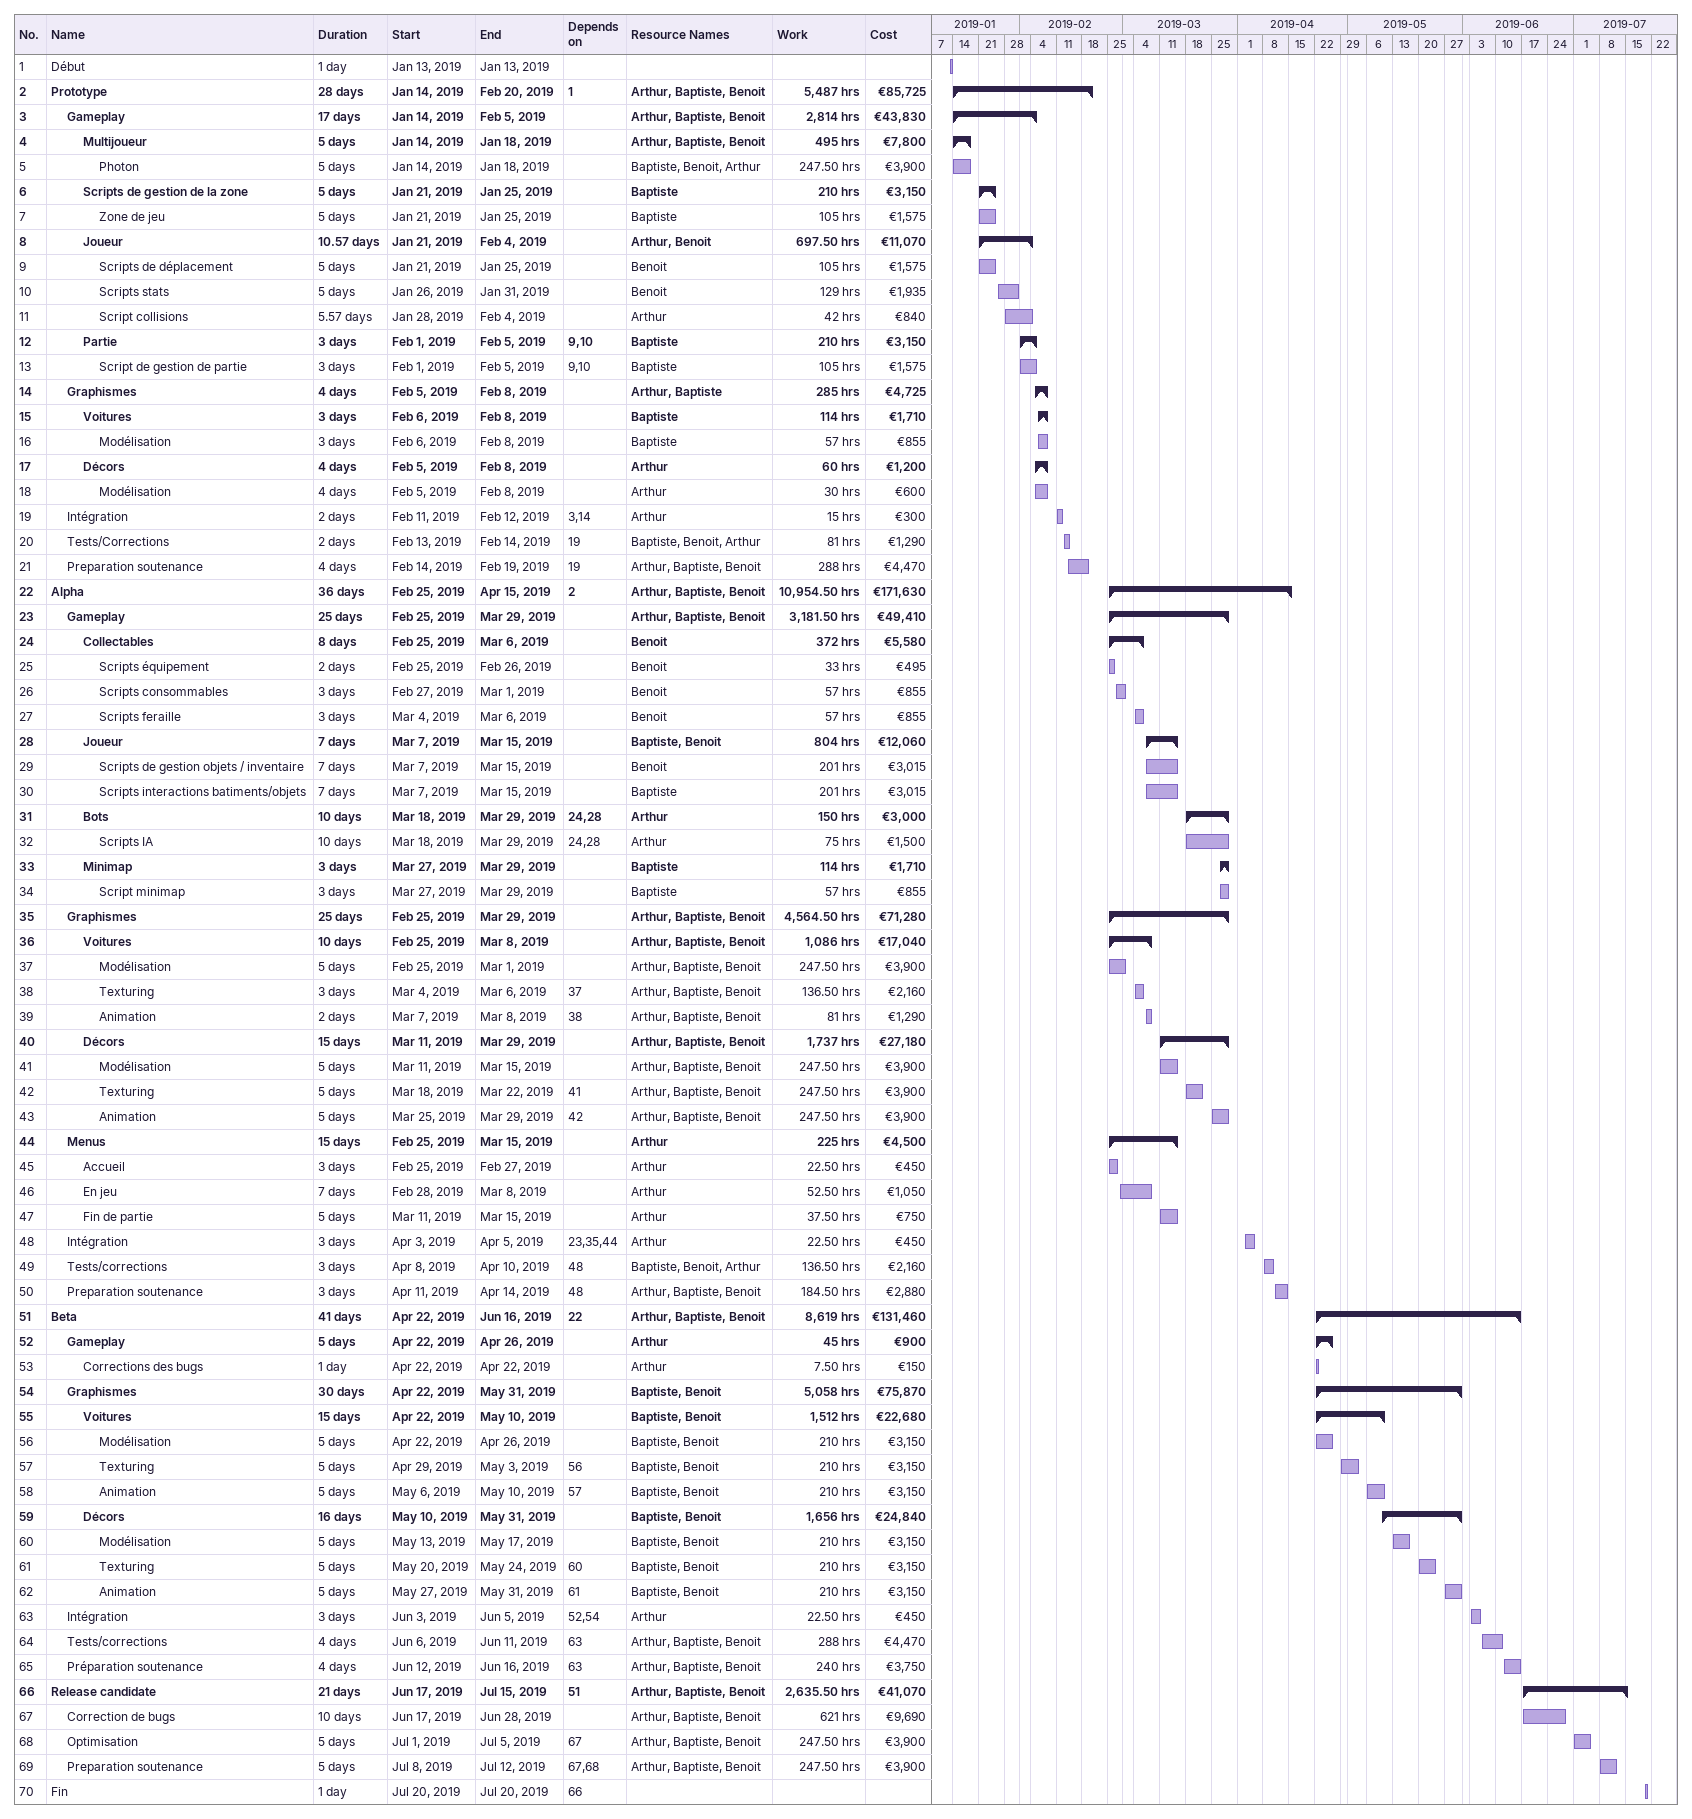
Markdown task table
| ID | Level | Task | Duration | Start | Finish | Predecessors | Resources | Work (h) | Cost (€) |
|---|---|---|---|---|---|---|---|---|---|
| 1 | 1 | Début | 1d | 2019-01-13 | 2019-01-13 |  |  |  |  |
| 2 | 1 | **Prototype** | 28d | 2019-01-14 | 2019-02-20 | 1 | Arthur, Baptiste, Benoit | 5487 | 85725 |
| 3 | 2 | **Gameplay** | 17d | 2019-01-14 | 2019-02-05 |  | Arthur, Baptiste, Benoit | 2814 | 43830 |
| 4 | 3 | **Multijoueur** | 5d | 2019-01-14 | 2019-01-18 |  | Arthur, Baptiste, Benoit | 495 | 7800 |
| 5 | 4 | Photon | 5d | 2019-01-14 | 2019-01-18 |  | Baptiste, Benoit, Arthur | 247.50 | 3900 |
| 6 | 3 | **Scripts de gestion de la zone** | 5d | 2019-01-21 | 2019-01-25 |  | Baptiste | 210 | 3150 |
| 7 | 4 | Zone de jeu | 5d | 2019-01-21 | 2019-01-25 |  | Baptiste | 105 | 1575 |
| 8 | 3 | **Joueur** | 10.57d | 2019-01-21 | 2019-02-04 |  | Arthur, Benoit | 697.50 | 11070 |
| 9 | 4 | Scripts de déplacement | 5d | 2019-01-21 | 2019-01-25 |  | Benoit | 105 | 1575 |
| 10 | 4 | Scripts stats | 5d | 2019-01-26 | 2019-01-31 |  | Benoit | 129 | 1935 |
| 11 | 4 | Script collisions | 5.57d | 2019-01-28 | 2019-02-04 |  | Arthur | 42 | 840 |
| 12 | 3 | **Partie** | 3d | 2019-02-01 | 2019-02-05 | 9, 10 | Baptiste | 210 | 3150 |
| 13 | 4 | Script de gestion de partie | 3d | 2019-02-01 | 2019-02-05 | 9, 10 | Baptiste | 105 | 1575 |
| 14 | 2 | **Graphismes** | 4d | 2019-02-05 | 2019-02-08 |  | Arthur, Baptiste | 285 | 4725 |
| 15 | 3 | **Voitures** | 3d | 2019-02-06 | 2019-02-08 |  | Baptiste | 114 | 1710 |
| 16 | 4 | Modélisation | 3d | 2019-02-06 | 2019-02-08 |  | Baptiste | 57 | 855 |
| 17 | 3 | **Décors** | 4d | 2019-02-05 | 2019-02-08 |  | Arthur | 60 | 1200 |
| 18 | 4 | Modélisation | 4d | 2019-02-05 | 2019-02-08 |  | Arthur | 30 | 600 |
| 19 | 2 | Intégration | 2d | 2019-02-11 | 2019-02-12 | 3, 14 | Arthur | 15 | 300 |
| 20 | 2 | Tests/Corrections | 2d | 2019-02-13 | 2019-02-14 | 19 | Baptiste, Benoit, Arthur | 81 | 1290 |
| 21 | 2 | Preparation soutenance | 4d | 2019-02-14 | 2019-02-19 | 19 | Arthur, Baptiste, Benoit | 288 | 4470 |
| 22 | 1 | **Alpha** | 36d | 2019-02-25 | 2019-04-15 | 2 | Arthur, Baptiste, Benoit | 10954.50 | 171630 |
| 23 | 2 | **Gameplay** | 25d | 2019-02-25 | 2019-03-29 |  | Arthur, Baptiste, Benoit | 3181.50 | 49410 |
| 24 | 3 | **Collectables** | 8d | 2019-02-25 | 2019-03-06 |  | Benoit | 372 | 5580 |
| 25 | 4 | Scripts équipement | 2d | 2019-02-25 | 2019-02-26 |  | Benoit | 33 | 495 |
| 26 | 4 | Scripts consommables | 3d | 2019-02-27 | 2019-03-01 |  | Benoit | 57 | 855 |
| 27 | 4 | Scripts feraille | 3d | 2019-03-04 | 2019-03-06 |  | Benoit | 57 | 855 |
| 28 | 3 | **Joueur** | 7d | 2019-03-07 | 2019-03-15 |  | Baptiste, Benoit | 804 | 12060 |
| 29 | 4 | Scripts de gestion objets / inventaire | 7d | 2019-03-07 | 2019-03-15 |  | Benoit | 201 | 3015 |
| 30 | 4 | Scripts interactions batiments/objets | 7d | 2019-03-07 | 2019-03-15 |  | Baptiste | 201 | 3015 |
| 31 | 3 | **Bots** | 10d | 2019-03-18 | 2019-03-29 | 24, 28 | Arthur | 150 | 3000 |
| 32 | 4 | Scripts IA | 10d | 2019-03-18 | 2019-03-29 | 24, 28 | Arthur | 75 | 1500 |
| 33 | 3 | **Minimap** | 3d | 2019-03-27 | 2019-03-29 |  | Baptiste | 114 | 1710 |
| 34 | 4 | Script minimap | 3d | 2019-03-27 | 2019-03-29 |  | Baptiste | 57 | 855 |
| 35 | 2 | **Graphismes** | 25d | 2019-02-25 | 2019-03-29 |  | Arthur, Baptiste, Benoit | 4564.50 | 71280 |
| 36 | 3 | **Voitures** | 10d | 2019-02-25 | 2019-03-08 |  | Arthur, Baptiste, Benoit | 1086 | 17040 |
| 37 | 4 | Modélisation | 5d | 2019-02-25 | 2019-03-01 |  | Arthur, Baptiste, Benoit | 247.50 | 3900 |
| 38 | 4 | Texturing | 3d | 2019-03-04 | 2019-03-06 | 37 | Arthur, Baptiste, Benoit | 136.50 | 2160 |
| 39 | 4 | Animation | 2d | 2019-03-07 | 2019-03-08 | 38 | Arthur, Baptiste, Benoit | 81 | 1290 |
| 40 | 3 | **Décors** | 15d | 2019-03-11 | 2019-03-29 |  | Arthur, Baptiste, Benoit | 1737 | 27180 |
| 41 | 4 | Modélisation | 5d | 2019-03-11 | 2019-03-15 |  | Arthur, Baptiste, Benoit | 247.50 | 3900 |
| 42 | 4 | Texturing | 5d | 2019-03-18 | 2019-03-22 | 41 | Arthur, Baptiste, Benoit | 247.50 | 3900 |
| 43 | 4 | Animation | 5d | 2019-03-25 | 2019-03-29 | 42 | Arthur, Baptiste, Benoit | 247.50 | 3900 |
| 44 | 2 | **Menus** | 15d | 2019-02-25 | 2019-03-15 |  | Arthur | 225 | 4500 |
| 45 | 3 | Accueil | 3d | 2019-02-25 | 2019-02-27 |  | Arthur | 22.50 | 450 |
| 46 | 3 | En jeu | 7d | 2019-02-28 | 2019-03-08 |  | Arthur | 52.50 | 1050 |
| 47 | 3 | Fin de partie | 5d | 2019-03-11 | 2019-03-15 |  | Arthur | 37.50 | 750 |
| 48 | 2 | Intégration | 3d | 2019-04-03 | 2019-04-05 | 23, 35, 44 | Arthur | 22.50 | 450 |
| 49 | 2 | Tests/corrections | 3d | 2019-04-08 | 2019-04-10 | 48 | Baptiste, Benoit, Arthur | 136.50 | 2160 |
| 50 | 2 | Preparation soutenance | 3d | 2019-04-11 | 2019-04-14 | 48 | Arthur, Baptiste, Benoit | 184.50 | 2880 |
| 51 | 1 | **Beta** | 41d | 2019-04-22 | 2019-06-16 | 22 | Arthur, Baptiste, Benoit | 8619 | 131460 |
| 52 | 2 | **Gameplay** | 5d | 2019-04-22 | 2019-04-26 |  | Arthur | 45 | 900 |
| 53 | 3 | Corrections des bugs | 1d | 2019-04-22 | 2019-04-22 |  | Arthur | 7.50 | 150 |
| 54 | 2 | **Graphismes** | 30d | 2019-04-22 | 2019-05-31 |  | Baptiste, Benoit | 5058 | 75870 |
| 55 | 3 | **Voitures** | 15d | 2019-04-22 | 2019-05-10 |  | Baptiste, Benoit | 1512 | 22680 |
| 56 | 4 | Modélisation | 5d | 2019-04-22 | 2019-04-26 |  | Baptiste, Benoit | 210 | 3150 |
| 57 | 4 | Texturing | 5d | 2019-04-29 | 2019-05-03 | 56 | Baptiste, Benoit | 210 | 3150 |
| 58 | 4 | Animation | 5d | 2019-05-06 | 2019-05-10 | 57 | Baptiste, Benoit | 210 | 3150 |
| 59 | 3 | **Décors** | 16d | 2019-05-10 | 2019-05-31 |  | Baptiste, Benoit | 1656 | 24840 |
| 60 | 4 | Modélisation | 5d | 2019-05-13 | 2019-05-17 |  | Baptiste, Benoit | 210 | 3150 |
| 61 | 4 | Texturing | 5d | 2019-05-20 | 2019-05-24 | 60 | Baptiste, Benoit | 210 | 3150 |
| 62 | 4 | Animation | 5d | 2019-05-27 | 2019-05-31 | 61 | Baptiste, Benoit | 210 | 3150 |
| 63 | 2 | Intégration | 3d | 2019-06-03 | 2019-06-05 | 52, 54 | Arthur | 22.50 | 450 |
| 64 | 2 | Tests/corrections | 4d | 2019-06-06 | 2019-06-11 | 63 | Arthur, Baptiste, Benoit | 288 | 4470 |
| 65 | 2 | Préparation soutenance | 4d | 2019-06-12 | 2019-06-16 | 63 | Arthur, Baptiste, Benoit | 240 | 3750 |
| 66 | 1 | **Release candidate** | 21d | 2019-06-17 | 2019-07-15 | 51 | Arthur, Baptiste, Benoit | 2635.50 | 41070 |
| 67 | 2 | Correction de bugs | 10d | 2019-06-17 | 2019-06-28 |  | Arthur, Baptiste, Benoit | 621 | 9690 |
| 68 | 2 | Optimisation | 5d | 2019-07-01 | 2019-07-05 | 67 | Arthur, Baptiste, Benoit | 247.50 | 3900 |
| 69 | 2 | Preparation soutenance | 5d | 2019-07-08 | 2019-07-12 | 67, 68 | Arthur, Baptiste, Benoit | 247.50 | 3900 |
| 70 | 1 | Fin | 1d | 2019-07-20 | 2019-07-20 | 66 |  |  |  |
